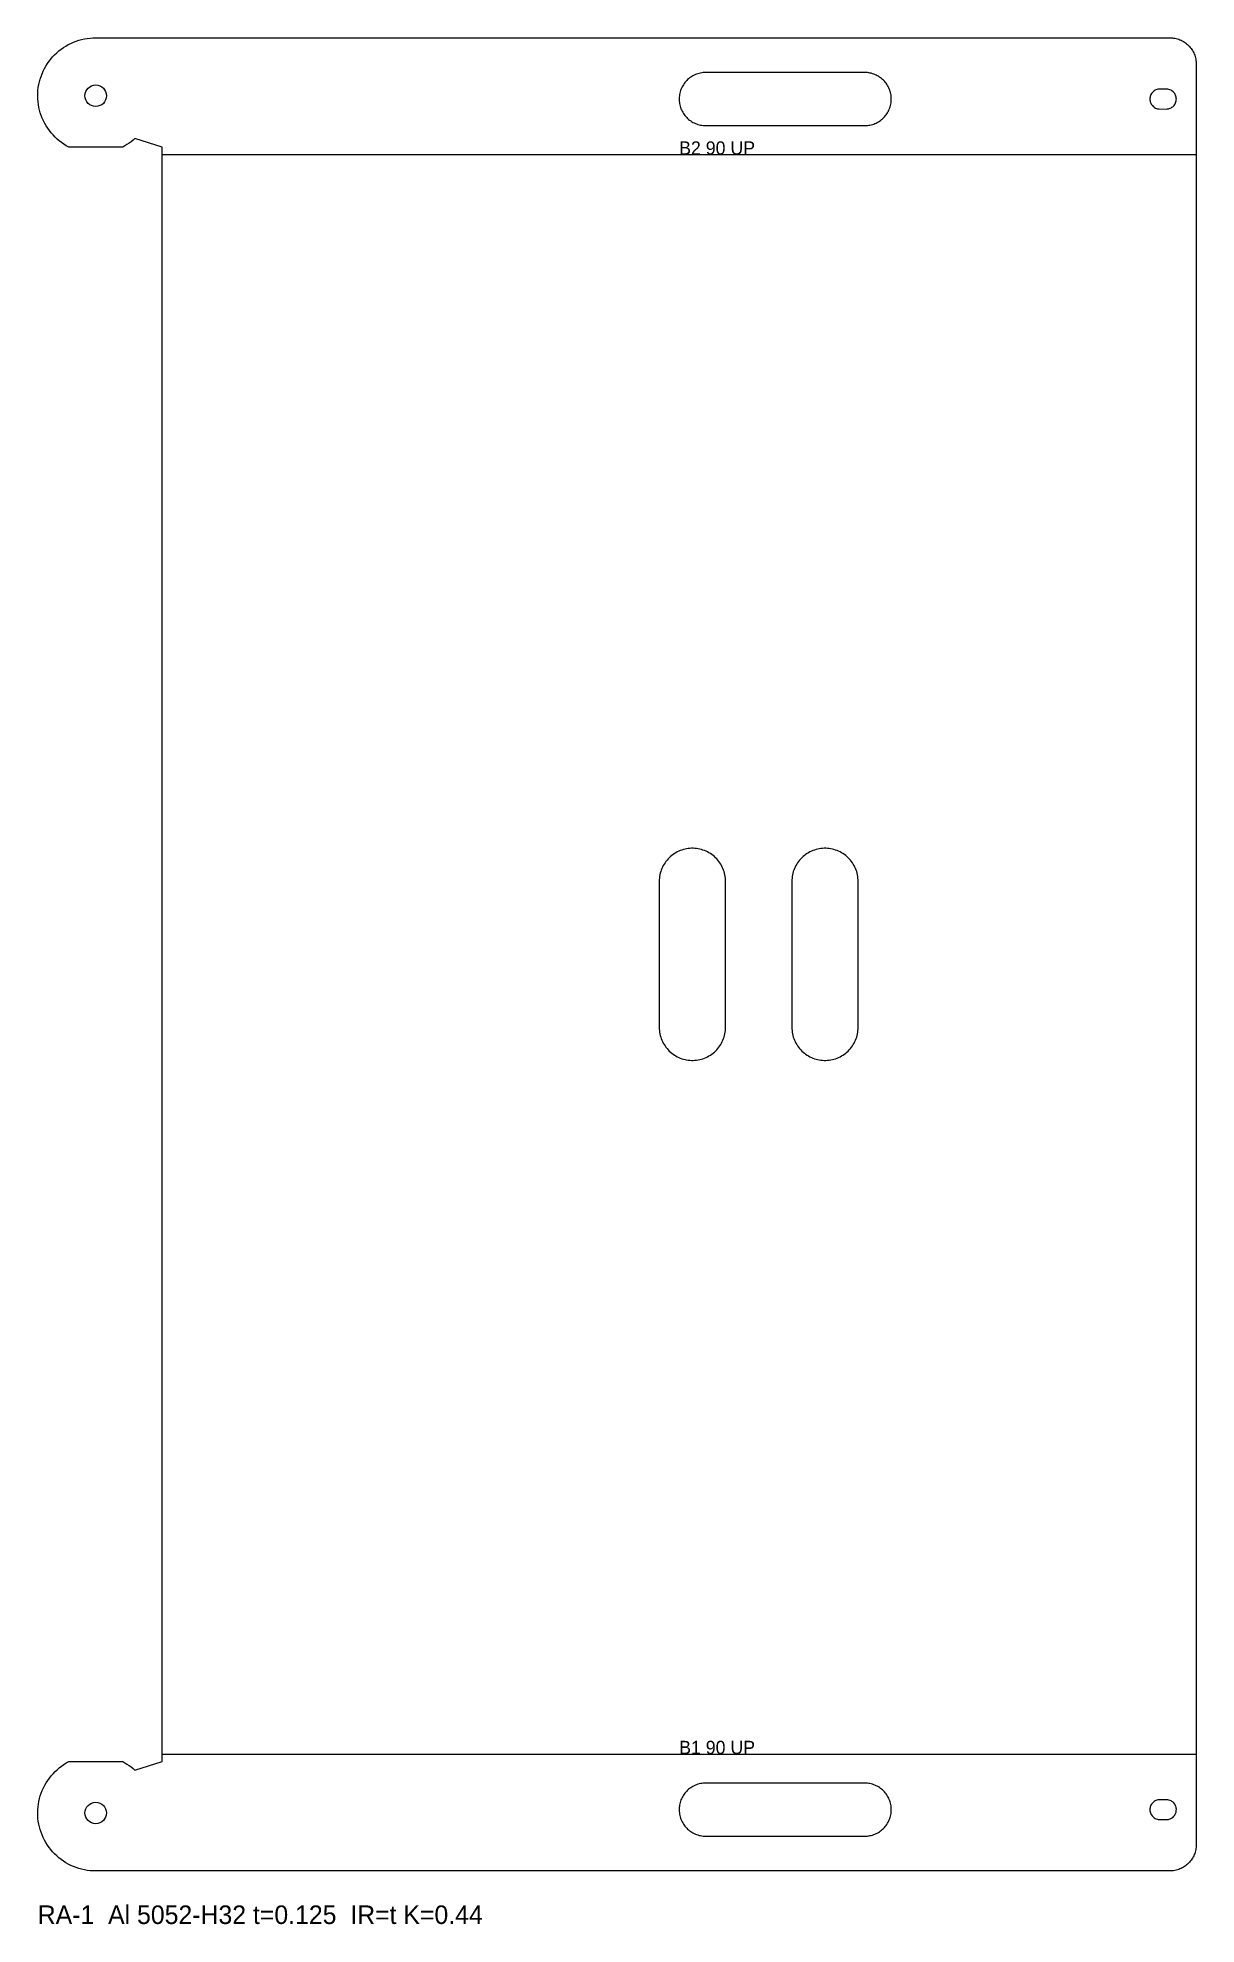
# Model space of a CAD drawing. Header units: inches. Extents: x 0 to 21.8, y -1 to 34.6.
import ezdxf

# ---------------------------------------------------------------- set-up
doc = ezdxf.new("R2010")
doc.units = ezdxf.units.IN
doc.header["$MEASUREMENT"] = 0
for name, color, linetype in [('BEND', 1, 'Continuous'), ('CUT', 7, 'Continuous'), ('TEXT', 3, 'Continuous')]:
    doc.layers.add(name, color=color, linetype=linetype)

msp = doc.modelspace()

# ---------------------------------------------------------------- linework, layer by layer
at = {"layer": 'BEND'}
for p, q in [((2.3437, 32.3616), (21.8437, 32.3616)), ((2.3437, 2.2039), (21.8437, 2.2039))]:
    msp.add_line(p, q, dxfattribs=at)
at = {"layer": 'CUT'}
for points in [[(0, 33.4665), (0.001, 33.5203), (0.0047, 33.574), (0.0111, 33.6275), (0.0201, 33.6806), (0.0317, 33.7332), (0.0458, 33.7851), (0.0625, 33.8363), (0.0817, 33.8867), (0.1034, 33.936), (0.1274, 33.9841), (0.1538, 34.0311), (0.1825, 34.0767), (0.2133, 34.1208), (0.2463, 34.1633), (0.2814, 34.2042), (0.3184, 34.2433), (0.3574, 34.2805), (0.3981, 34.3158), (0.4404, 34.349), (0.4844, 34.3801), (0.5299, 34.4089), (0.5767, 34.4356), (0.6247, 34.4598), (0.6739, 34.4817), (0.7241, 34.5012), (0.7753, 34.5181), (0.8271, 34.5325), (0.8797, 34.5443), (0.9327, 34.5536), (0.9862, 34.5602), (1.0399, 34.5642), (1.0937, 34.5655), (21.3437, 34.5655), (21.3682, 34.5649), (21.3927, 34.5631), (21.4171, 34.5601), (21.4412, 34.5559), (21.4652, 34.5505), (21.4888, 34.544), (21.5121, 34.5363), (21.535, 34.5274), (21.5575, 34.5175), (21.5794, 34.5064), (21.6008, 34.4944), (21.6215, 34.4812), (21.6415, 34.4671), (21.6609, 34.452), (21.6795, 34.436), (21.6973, 34.419), (21.7142, 34.4013), (21.7302, 34.3827), (21.7453, 34.3633), (21.7594, 34.3433), (21.7726, 34.3225), (21.7847, 34.3012), (21.7957, 34.2793), (21.8056, 34.2568), (21.8145, 34.2339), (21.8222, 34.2106), (21.8287, 34.187), (21.8341, 34.163), (21.8383, 34.1389), (21.8413, 34.1145), (21.8431, 34.09), (21.8437, 34.0655), (21.8437, 0.5), (21.8431, 0.4755), (21.8413, 0.451), (21.8383, 0.4266), (21.8341, 0.4025), (21.8287, 0.3785), (21.8222, 0.3549), (21.8145, 0.3316), (21.8056, 0.3087), (21.7957, 0.2862), (21.7847, 0.2643), (21.7726, 0.2429), (21.7594, 0.2222), (21.7453, 0.2022), (21.7302, 0.1828), (21.7142, 0.1642), (21.6973, 0.1464), (21.6795, 0.1295), (21.6609, 0.1135), (21.6415, 0.0984), (21.6215, 0.0843), (21.6008, 0.0711), (21.5794, 0.059), (21.5575, 0.048), (21.535, 0.0381), (21.5121, 0.0292), (21.4888, 0.0215), (21.4652, 0.015), (21.4412, 0.0096), (21.4171, 0.0054), (21.3927, 0.0024), (21.3682, 0.0006), (21.3437, 0), (1.0937, 0), (1.0399, 0.0013), (0.9862, 0.0053), (0.9327, 0.0119), (0.8797, 0.0211), (0.8271, 0.033), (0.7753, 0.0474), (0.7241, 0.0643), (0.6739, 0.0838), (0.6247, 0.1056), (0.5767, 0.1299), (0.5299, 0.1565), (0.4844, 0.1854), (0.4404, 0.2165), (0.3981, 0.2497), (0.3574, 0.285), (0.3184, 0.3222), (0.2814, 0.3613), (0.2463, 0.4022), (0.2133, 0.4447), (0.1825, 0.4888), (0.1538, 0.5344), (0.1274, 0.5813), (0.1034, 0.6295), (0.0817, 0.6788), (0.0625, 0.7291), (0.0458, 0.7803), (0.0317, 0.8323), (0.0201, 0.8849), (0.0111, 0.938), (0.0047, 0.9914), (0.001, 1.0452), (0, 1.099), (0.0015, 1.1528), (0.0058, 1.2065), (0.0126, 1.2599), (0.0221, 1.3129), (0.0342, 1.3654), (0.0489, 1.4172), (0.0661, 1.4682), (0.0857, 1.5184), (0.1079, 1.5675), (0.1324, 1.6154), (0.1592, 1.6621), (0.1883, 1.7074), (0.2196, 1.7512), (0.253, 1.7934), (0.2885, 1.834), (0.3259, 1.8727), (0.3652, 1.9095), (0.4062, 1.9444), (0.4489, 1.9772), (0.4932, 2.0079), (0.5389, 2.0363), (0.5859, 2.0625), (1.6015, 2.0625), (1.6428, 2.0397), (1.6831, 2.0151), (1.7223, 1.9888), (1.7603, 1.9609), (1.7971, 1.9313), (1.8326, 1.9001), (2.3437, 2.0625), (2.3437, 32.503), (1.8326, 32.6653), (1.7971, 32.6342), (1.7603, 32.6046), (1.7223, 32.5767), (1.6831, 32.5504), (1.6428, 32.5258), (1.6015, 32.503), (0.5859, 32.503), (0.5389, 32.5292), (0.4932, 32.5576), (0.4489, 32.5883), (0.4062, 32.6211), (0.3652, 32.6559), (0.3259, 32.6928), (0.2885, 32.7315), (0.253, 32.772), (0.2196, 32.8143), (0.1883, 32.8581), (0.1592, 32.9034), (0.1324, 32.9501), (0.1079, 32.998), (0.0857, 33.0471), (0.0661, 33.0972), (0.0489, 33.1483), (0.0342, 33.2001), (0.0221, 33.2526), (0.0126, 33.3056), (0.0058, 33.359), (0.0015, 33.4127)], [(12.5688, 33.9086), (12.5439, 33.9068), (12.5192, 33.9037), (12.4946, 33.8993), (12.4703, 33.8938), (12.4463, 33.887), (12.4227, 33.8791), (12.3995, 33.87), (12.3768, 33.8597), (12.3546, 33.8483), (12.333, 33.8359), (12.312, 33.8224), (12.2918, 33.8078), (12.2723, 33.7923), (12.2536, 33.7758), (12.2358, 33.7584), (12.2188, 33.7401), (12.2028, 33.721), (12.1877, 33.7011), (12.1737, 33.6805), (12.1607, 33.6592), (12.1488, 33.6373), (12.1379, 33.6149), (12.1283, 33.5919), (12.1197, 33.5685), (12.1124, 33.5447), (12.1062, 33.5205), (12.1013, 33.4961), (12.0976, 33.4714), (12.0951, 33.4466), (12.0939, 33.4217), (12.0939, 33.3968), (12.0951, 33.3719), (12.0976, 33.3471), (12.1013, 33.3224), (12.1062, 33.298), (12.1124, 33.2738), (12.1197, 33.25), (12.1283, 33.2266), (12.1379, 33.2036), (12.1488, 33.1811), (12.1607, 33.1592), (12.1737, 33.138), (12.1877, 33.1174), (12.2028, 33.0975), (12.2188, 33.0784), (12.2358, 33.0601), (12.2536, 33.0427), (12.2723, 33.0262), (12.2918, 33.0107), (12.312, 32.9961), (12.333, 32.9826), (12.3546, 32.9701), (12.3768, 32.9588), (12.3995, 32.9485), (12.4227, 32.9394), (12.4463, 32.9315), (12.4703, 32.9247), (12.4946, 32.9192), (12.5192, 32.9148), (12.5439, 32.9117), (12.5688, 32.9099), (12.5937, 32.9092), (15.5937, 32.9092), (15.6182, 32.9098), (15.6427, 32.9116), (15.6671, 32.9146), (15.6912, 32.9188), (15.7152, 32.9242), (15.7388, 32.9308), (15.7621, 32.9385), (15.785, 32.9473), (15.8075, 32.9572), (15.8294, 32.9683), (15.8508, 32.9804), (15.8715, 32.9935), (15.8915, 33.0076), (15.9109, 33.0227), (15.9295, 33.0388), (15.9473, 33.0557), (15.9642, 33.0735), (15.9802, 33.092), (15.9953, 33.1114), (16.0094, 33.1315), (16.0226, 33.1522), (16.0347, 33.1735), (16.0457, 33.1955), (16.0556, 33.2179), (16.0645, 33.2408), (16.0722, 33.2641), (16.0787, 33.2877), (16.0841, 33.3117), (16.0883, 33.3359), (16.0913, 33.3602), (16.0931, 33.3847), (16.0937, 33.4092), (16.0931, 33.4338), (16.0913, 33.4582), (16.0883, 33.4826), (16.0841, 33.5068), (16.0787, 33.5307), (16.0722, 33.5544), (16.0645, 33.5777), (16.0556, 33.6006), (16.0457, 33.623), (16.0347, 33.6449), (16.0226, 33.6663), (16.0094, 33.687), (15.9953, 33.7071), (15.9802, 33.7264), (15.9642, 33.745), (15.9473, 33.7628), (15.9295, 33.7797), (15.9109, 33.7957), (15.8915, 33.8108), (15.8715, 33.825), (15.8508, 33.8381), (15.8294, 33.8502), (15.8075, 33.8612), (15.785, 33.8712), (15.7621, 33.88), (15.7388, 33.8877), (15.7152, 33.8943), (15.6912, 33.8996), (15.6671, 33.9038), (15.6427, 33.9068), (15.6182, 33.9086), (15.5937, 33.9092), (12.5937, 33.9092)], [(20.9938, 33.3155), (21.004, 33.2998), (21.0156, 33.2852), (21.0287, 33.2718), (21.043, 33.2598), (21.0584, 33.2492), (21.0748, 33.2403), (21.0921, 33.233), (21.1099, 33.2275), (21.1283, 33.2238), (21.1469, 33.222), (21.2812, 33.2217), (21.2996, 33.2226), (21.3087, 33.2238), (21.3178, 33.2253), (21.3356, 33.2298), (21.353, 33.236), (21.3696, 33.2439), (21.3854, 33.2533), (21.4001, 33.2643), (21.4138, 33.2767), (21.4261, 33.2903), (21.4371, 33.3051), (21.4466, 33.3208), (21.4544, 33.3375), (21.4606, 33.3548), (21.4651, 33.3727), (21.4678, 33.3909), (21.4687, 33.4092), (21.4678, 33.4276), (21.4651, 33.4458), (21.4606, 33.4637), (21.4544, 33.481), (21.4466, 33.4976), (21.4371, 33.5134), (21.4201, 33.5352), (21.4071, 33.5482), (21.3854, 33.5651), (21.3696, 33.5746), (21.3444, 33.5858), (21.3268, 33.5911), (21.3087, 33.5947), (21.2812, 33.5967), (21.1469, 33.5965), (21.119, 33.593), (21.1009, 33.5884), (21.0834, 33.582), (21.0665, 33.5739), (21.0506, 33.5642), (21.0287, 33.5467), (21.0156, 33.5333), (20.9987, 33.511), (20.9893, 33.4948), (20.9817, 33.4777), (20.9757, 33.46), (20.9715, 33.4418), (20.9692, 33.4232), (20.9692, 33.3952), (20.9715, 33.3767), (20.9757, 33.3585), (20.9853, 33.3321)], [(12.4522, 19.2732), (12.4214, 19.2779), (12.3904, 19.281), (12.3593, 19.2825), (12.3281, 19.2825), (12.297, 19.281), (12.266, 19.2779), (12.2352, 19.2732), (12.2046, 19.2671), (12.1744, 19.2594), (12.1446, 19.2502), (12.1154, 19.2395), (12.0866, 19.2274), (12.0586, 19.2139), (12.0312, 19.199), (12.0046, 19.1828), (11.9789, 19.1652), (11.954, 19.1464), (11.9301, 19.1264), (11.9073, 19.1052), (11.8855, 19.0829), (11.8649, 19.0595), (11.8455, 19.0351), (11.8273, 19.0098), (11.8104, 18.9836), (11.7948, 18.9567), (11.7806, 18.9289), (11.7678, 18.9005), (11.7564, 18.8715), (11.7465, 18.842), (11.738, 18.812), (11.7311, 18.7816), (11.7257, 18.7509), (11.7218, 18.72), (11.7195, 18.6889), (11.7187, 18.6577), (11.7187, 15.9077), (11.7195, 15.8766), (11.7218, 15.8455), (11.7257, 15.8146), (11.7311, 15.7839), (11.738, 15.7535), (11.7465, 15.7235), (11.7564, 15.694), (11.7678, 15.665), (11.7806, 15.6366), (11.7948, 15.6088), (11.8104, 15.5818), (11.8273, 15.5557), (11.8455, 15.5304), (11.8649, 15.506), (11.8855, 15.4826), (11.9073, 15.4603), (11.9301, 15.4391), (11.954, 15.4191), (11.9789, 15.4003), (12.0046, 15.3827), (12.0312, 15.3665), (12.0586, 15.3516), (12.0866, 15.3381), (12.1154, 15.3259), (12.1446, 15.3153), (12.1744, 15.3061), (12.2046, 15.2984), (12.2352, 15.2922), (12.266, 15.2876), (12.297, 15.2845), (12.3281, 15.2829), (12.3593, 15.2829), (12.3904, 15.2845), (12.4214, 15.2876), (12.4522, 15.2922), (12.4828, 15.2984), (12.513, 15.3061), (12.5428, 15.3153), (12.572, 15.3259), (12.6008, 15.3381), (12.6288, 15.3516), (12.6562, 15.3665), (12.6828, 15.3827), (12.7085, 15.4003), (12.7334, 15.4191), (12.7573, 15.4391), (12.7801, 15.4603), (12.8019, 15.4826), (12.8225, 15.506), (12.8419, 15.5304), (12.8601, 15.5557), (12.877, 15.5818), (12.8926, 15.6088), (12.9068, 15.6366), (12.9196, 15.665), (12.931, 15.694), (12.9409, 15.7235), (12.9494, 15.7535), (12.9563, 15.7839), (12.9617, 15.8146), (12.9656, 15.8455), (12.9679, 15.8766), (12.9687, 15.9077), (12.9687, 18.6577), (12.9679, 18.6889), (12.9656, 18.72), (12.9617, 18.7509), (12.9563, 18.7816), (12.9494, 18.812), (12.9409, 18.842), (12.931, 18.8715), (12.9196, 18.9005), (12.9068, 18.9289), (12.8926, 18.9567), (12.877, 18.9836), (12.8601, 19.0098), (12.8419, 19.0351), (12.8225, 19.0595), (12.8019, 19.0829), (12.7801, 19.1052), (12.7573, 19.1264), (12.7334, 19.1464), (12.7085, 19.1652), (12.6828, 19.1828), (12.6562, 19.199), (12.6288, 19.2139), (12.6008, 19.2274), (12.572, 19.2395), (12.5428, 19.2502), (12.513, 19.2594), (12.4828, 19.2671)], [(14.7046, 15.2984), (14.7352, 15.2922), (14.766, 15.2876), (14.797, 15.2845), (14.8281, 15.2829), (14.8593, 15.2829), (14.8904, 15.2845), (14.9214, 15.2876), (14.9522, 15.2922), (14.9828, 15.2984), (15.013, 15.3061), (15.0428, 15.3153), (15.072, 15.3259), (15.1008, 15.3381), (15.1288, 15.3516), (15.1562, 15.3665), (15.1828, 15.3827), (15.2085, 15.4003), (15.2334, 15.4191), (15.2573, 15.4391), (15.2801, 15.4603), (15.3019, 15.4826), (15.3225, 15.506), (15.3419, 15.5304), (15.3601, 15.5557), (15.377, 15.5818), (15.3926, 15.6088), (15.4068, 15.6366), (15.4196, 15.665), (15.431, 15.694), (15.4409, 15.7235), (15.4494, 15.7535), (15.4563, 15.7839), (15.4617, 15.8146), (15.4656, 15.8455), (15.4679, 15.8766), (15.4687, 15.9077), (15.4687, 18.6577), (15.4679, 18.6889), (15.4656, 18.72), (15.4617, 18.7509), (15.4563, 18.7816), (15.4494, 18.812), (15.4409, 18.842), (15.431, 18.8715), (15.4196, 18.9005), (15.4068, 18.9289), (15.3926, 18.9567), (15.377, 18.9836), (15.3601, 19.0098), (15.3419, 19.0351), (15.3225, 19.0595), (15.3019, 19.0829), (15.2801, 19.1052), (15.2573, 19.1264), (15.2334, 19.1464), (15.2085, 19.1652), (15.1828, 19.1828), (15.1562, 19.199), (15.1288, 19.2139), (15.1008, 19.2274), (15.072, 19.2395), (15.0428, 19.2502), (15.013, 19.2594), (14.9828, 19.2671), (14.9522, 19.2732), (14.9214, 19.2779), (14.8904, 19.281), (14.8593, 19.2825), (14.8281, 19.2825), (14.797, 19.281), (14.766, 19.2779), (14.7352, 19.2732), (14.7046, 19.2671), (14.6744, 19.2594), (14.6446, 19.2502), (14.6154, 19.2395), (14.5866, 19.2274), (14.5586, 19.2139), (14.5312, 19.199), (14.5046, 19.1828), (14.4789, 19.1652), (14.454, 19.1464), (14.4301, 19.1264), (14.4073, 19.1052), (14.3855, 19.0829), (14.3649, 19.0595), (14.3455, 19.0351), (14.3273, 19.0098), (14.3104, 18.9836), (14.2948, 18.9567), (14.2806, 18.9289), (14.2678, 18.9005), (14.2564, 18.8715), (14.2465, 18.842), (14.238, 18.812), (14.2311, 18.7816), (14.2257, 18.7509), (14.2218, 18.72), (14.2195, 18.6889), (14.2187, 18.6577), (14.2187, 15.9077), (14.2195, 15.8766), (14.2218, 15.8455), (14.2257, 15.8146), (14.2311, 15.7839), (14.238, 15.7535), (14.2465, 15.7235), (14.2564, 15.694), (14.2678, 15.665), (14.2806, 15.6366), (14.2948, 15.6088), (14.3104, 15.5818), (14.3273, 15.5557), (14.3455, 15.5304), (14.3649, 15.506), (14.3855, 15.4826), (14.4073, 15.4603), (14.4301, 15.4391), (14.454, 15.4191), (14.4789, 15.4003), (14.5046, 15.3827), (14.5312, 15.3665), (14.5586, 15.3516), (14.5866, 15.3381), (14.6154, 15.3259), (14.6446, 15.3153), (14.6744, 15.3061)], [(12.5688, 1.6556), (12.5439, 1.6538), (12.5192, 1.6507), (12.4946, 1.6463), (12.4703, 1.6408), (12.4463, 1.634), (12.4227, 1.6261), (12.3995, 1.617), (12.3768, 1.6067), (12.3546, 1.5954), (12.333, 1.5829), (12.312, 1.5694), (12.2918, 1.5548), (12.2723, 1.5393), (12.2536, 1.5228), (12.2358, 1.5054), (12.2188, 1.4871), (12.2028, 1.468), (12.1877, 1.4481), (12.1737, 1.4275), (12.1607, 1.4062), (12.1488, 1.3844), (12.1379, 1.3619), (12.1283, 1.3389), (12.1197, 1.3155), (12.1124, 1.2917), (12.1062, 1.2675), (12.1013, 1.2431), (12.0976, 1.2184), (12.0951, 1.1936), (12.0939, 1.1687), (12.0939, 1.1438), (12.0951, 1.1189), (12.0976, 1.0941), (12.1013, 1.0694), (12.1062, 1.045), (12.1124, 1.0208), (12.1197, 0.997), (12.1283, 0.9736), (12.1379, 0.9506), (12.1488, 0.9281), (12.1607, 0.9062), (12.1737, 0.885), (12.1877, 0.8644), (12.2028, 0.8445), (12.2188, 0.8254), (12.2358, 0.8071), (12.2536, 0.7897), (12.2723, 0.7732), (12.2918, 0.7577), (12.312, 0.7431), (12.333, 0.7296), (12.3546, 0.7171), (12.3768, 0.7058), (12.3995, 0.6955), (12.4227, 0.6864), (12.4463, 0.6785), (12.4703, 0.6717), (12.4946, 0.6662), (12.5192, 0.6618), (12.5439, 0.6587), (12.5688, 0.6569), (12.5937, 0.6562), (15.5937, 0.6562), (15.6182, 0.6569), (15.6427, 0.6587), (15.6671, 0.6617), (15.6912, 0.6659), (15.7152, 0.6712), (15.7388, 0.6778), (15.7621, 0.6855), (15.785, 0.6943), (15.8075, 0.7043), (15.8294, 0.7153), (15.8508, 0.7274), (15.8715, 0.7405), (15.8915, 0.7546), (15.9109, 0.7697), (15.9295, 0.7858), (15.9473, 0.8027), (15.9642, 0.8205), (15.9802, 0.8391), (15.9953, 0.8584), (16.0094, 0.8785), (16.0226, 0.8992), (16.0347, 0.9206), (16.0457, 0.9425), (16.0556, 0.9649), (16.0645, 0.9878), (16.0722, 1.0111), (16.0787, 1.0348), (16.0841, 1.0587), (16.0883, 1.0829), (16.0913, 1.1072), (16.0931, 1.1317), (16.0937, 1.1562), (16.0931, 1.1808), (16.0913, 1.2053), (16.0883, 1.2296), (16.0841, 1.2538), (16.0787, 1.2777), (16.0722, 1.3014), (16.0645, 1.3247), (16.0556, 1.3476), (16.0457, 1.37), (16.0347, 1.3919), (16.0226, 1.4133), (16.0094, 1.434), (15.9953, 1.4541), (15.9802, 1.4734), (15.9642, 1.492), (15.9473, 1.5098), (15.9295, 1.5267), (15.9109, 1.5428), (15.8915, 1.5579), (15.8715, 1.572), (15.8508, 1.5851), (15.8294, 1.5972), (15.8075, 1.6082), (15.785, 1.6182), (15.7621, 1.627), (15.7388, 1.6347), (15.7152, 1.6413), (15.6912, 1.6466), (15.6671, 1.6508), (15.6427, 1.6538), (15.6182, 1.6556), (15.5937, 1.6562), (12.5937, 1.6562)], [(21.4071, 1.2952), (21.3854, 1.3122), (21.3696, 1.3216), (21.353, 1.3295), (21.3268, 1.3381), (21.3087, 1.3417), (21.2904, 1.3435), (21.1562, 1.3437), (21.1375, 1.3428), (21.119, 1.34), (21.1009, 1.3354), (21.0834, 1.329), (21.0665, 1.3209), (21.0506, 1.3112), (21.0357, 1.2999), (21.022, 1.2872), (21.0096, 1.2732), (20.9987, 1.258), (20.9893, 1.2418), (20.9817, 1.2248), (20.9757, 1.207), (20.9715, 1.1888), (20.9692, 1.1703), (20.9688, 1.1516), (20.9702, 1.1329), (20.9734, 1.1145), (20.9785, 1.0965), (20.9853, 1.0791), (20.9938, 1.0625), (21.0096, 1.0393), (21.022, 1.0253), (21.0357, 1.0126), (21.0506, 1.0013), (21.0665, 0.9916), (21.0834, 0.9835), (21.1099, 0.9745), (21.1283, 0.9708), (21.1562, 0.9688), (21.2812, 0.9688), (21.2996, 0.9697), (21.3178, 0.9724), (21.3356, 0.9768), (21.353, 0.983), (21.3776, 0.9954), (21.3929, 1.0056), (21.4071, 1.0173), (21.4201, 1.0303), (21.4371, 1.0521), (21.4466, 1.0679), (21.4577, 1.0931), (21.4631, 1.1107), (21.4678, 1.1379), (21.4685, 1.1655), (21.4667, 1.1838), (21.4631, 1.2018), (21.4544, 1.228), (21.4466, 1.2446), (21.4371, 1.2604), (21.4201, 1.2822)]]:
    msp.add_lwpolyline(points, close=True, dxfattribs=at)
for centre in [(1.0937, 33.4717), (1.0937, 1.0937)]:
    msp.add_circle(centre, 0.203, dxfattribs=at)

# ---------------------------------------------------------------- texts
at = {"layer": 'TEXT'}
for s, height, p in [('B2 90 UP', 0.25, (12.0937, 32.3616)), ('B1 90 UP', 0.25, (12.0937, 2.2039)), ('RA-1  Al 5052-H32 t=0.125  IR=t K=0.44', 0.35, (0, -1))]:
    msp.add_text(s, height=height, dxfattribs=at).set_placement(p)

doc.saveas('drawing.dxf')
